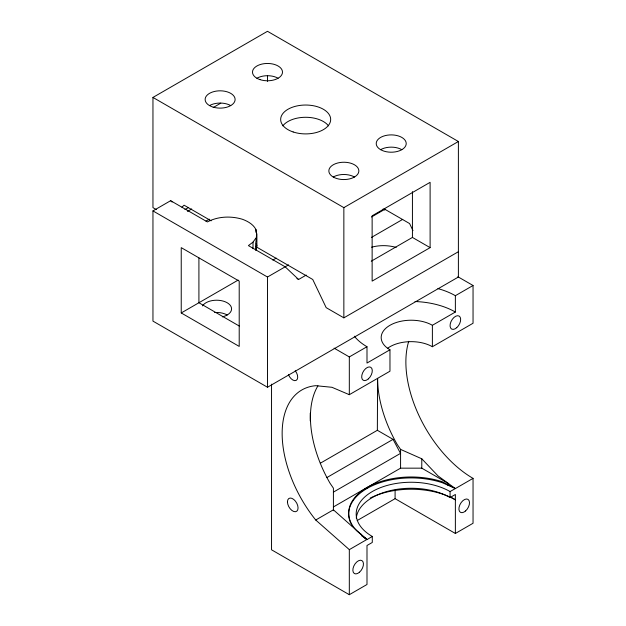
<?xml version="1.0" encoding="UTF-8"?>
<svg xmlns="http://www.w3.org/2000/svg" width="626" height="626" viewBox="0 0 626 626"><rect width="100%" height="100%" fill="white"/><g stroke="black" fill="none" stroke-linecap="round" stroke-linejoin="round"><path stroke-width="0.94" d="M320.316 463.224L377.353 430.289L377.595 378.354A94.988 54.838 60 0 0 397.267 444.554L400.577 449.398L421.783 458.788L437.981 475.893L455.368 488.57L473.045 478.366A94.988 54.838 60 0 1 408.723 341.326M400.577 449.398L400.577 468.162L333.408 506.943M256.895 233.764L256.895 246.01L255.909 250.337C254.633 243.264 257.787 236.237 255.909 229.429C253.092 224.218 247.771 221.252 242.403 219.264C230.947 215.814 218.083 216.299 207.394 221.925L170.632 200.696L152.955 210.907L152.955 321.115L267.49 387.244L458.388 277.028L458.388 141.507L267.49 31.3L152.955 97.429L152.955 207.636L156.328 209.585M306.224 275.08L298.602 279.478L285.166 266.825L248.405 245.603L253.014 242.137L255.909 238.099M181.947 207.19L184.067 205.187L211.158 220.829M350.818 523.336A62.49 36.081 0 0 1 373.135 485.377A62.49 36.081 0 0 1 442.425 482.756L454.899 488.288L442.425 481.817A62.49 36.081 0 0 0 366.993 487.552A62.49 36.081 0 0 0 357.063 531.098L366.993 539.596L372.29 536.451A54.994 31.746 0 0 1 372.29 491.551A54.994 31.746 0 0 1 450.063 491.551L455.368 488.57M213.2 107.547L220.759 103.18M184.944 209.585L188.309 207.636M187.456 211.4L191.689 208.951M205.977 221.111L209.358 219.163M152.955 97.429L343.854 207.636L458.388 141.507M181.235 312.953L239.21 346.421L239.21 281.113L181.235 247.638L181.235 312.953L238.185 280.072M272.842 260.064L276.222 258.115M152.955 210.907L267.49 277.028L288.547 264.876M371.508 216.979L385.053 209.162M371.406 237.45L402.729 219.366M371.257 261.206L412.432 237.434L430.109 247.638L430.109 182.33L372.134 215.798L372.134 281.113L430.109 247.638M256.026 246.73L312.742 279.478L326.177 307.648L343.854 317.851L458.388 251.722M334.096 348.142L349.316 356.93L366.993 346.726A62.49 36.081 0 0 1 354.339 336.201M437.91 288.602A62.49 36.081 0 0 1 455.368 295.699L473.045 285.495L473.045 323.251L432.386 346.726A29.993 17.317 0 0 0 387.729 348.166M455.368 295.699L455.368 312.03L432.386 325.293A29.993 17.317 0 0 0 389.967 325.293A29.993 17.317 0 0 0 389.967 349.785L366.993 363.049L366.993 346.726M372.29 536.451L372.29 542.452L366.993 545.512L366.993 584.496L349.316 594.7L349.316 549.636L315.731 520.018A94.988 54.838 60 0 1 315.731 385.686L331.929 387.291L349.316 394.685L389.967 371.21L389.967 349.785M326.788 477.615L393.058 439.358L400.515 453.38L333.408 492.122M315.731 520.018L333.408 509.814L366.993 539.596M357.211 520.535L395.092 498.672L455.368 533.469L473.045 523.266L473.045 478.366M349.316 549.636L366.993 539.432M356.28 518.164A54.994 31.746 0 0 1 391.61 490.33A54.994 31.746 0 0 1 450.063 497.553L455.368 494.485L455.368 533.469M371.57 247.207C379.575 245.024 388.214 245.165 396.195 247.419M400.577 468.162L421.783 468.162L448.654 483.671L447.77 484.188L447.778 485.127M384.207 208.896L409.6 223.56L412.964 230.603M383.057 209.045L384.732 210.015M457.825 276.708L473.045 285.495M296.92 278.507L298.602 279.478M239.242 326.029L198.911 302.749L198.911 257.904M377.353 430.289L393.058 439.358M451.182 497.38L455.368 499.798A62.49 36.081 0 0 0 370.169 498.085M349.316 594.7L271.543 549.8L271.543 384.137M361.859 535.84L366.617 539.26L361.898 535.699L361.163 534.189M170.632 200.696L172.048 202.034M256.308 243.412L256.895 246.01M450.063 491.551L450.063 497.553M432.386 325.293L432.386 346.726M421.783 458.788L421.783 468.162M412.432 191.619L412.432 237.434M395.092 490.009L395.092 498.672M366.993 487.552L366.993 488.483M349.316 356.93L349.316 394.685M343.854 207.636L343.854 317.851M333.408 510.706L333.408 488.17L330.105 483.335A94.988 54.838 60 0 1 317.945 385.819M310.246 413.183L310.246 420.883M267.49 75.597L267.49 81.411M267.49 277.028L267.49 387.244M255.909 229.429L255.909 232.254M253.014 242.137L253.014 248.725M352.626 526.599A62.49 36.081 0 0 1 351.648 524.971M415.007 301.529A62.49 36.081 0 0 1 455.368 312.03M295.229 370.756A6.996 4.038 60 0 1 296.255 380.334A6.996 4.038 60 0 1 288.469 374.661M202.495 305.911A15.001 8.662 0 0 1 226.956 302.616A15.001 8.662 0 0 1 222.332 316.873M214.632 312.53A15.001 8.662 0 0 1 227.191 314.995M380.616 149.677A15.001 8.662 0 0 0 405.711 145.795A15.001 8.662 0 0 0 387.337 135.185A15.001 8.662 0 0 0 380.616 149.677A15.001 8.662 0 0 1 401.829 149.677M256.887 78.242A15.001 8.662 0 0 1 278.1 78.242M209.522 105.591A15.001 8.662 0 0 0 234.609 101.709A15.001 8.662 0 0 0 216.244 91.106A15.001 8.662 0 0 0 209.522 105.591A15.001 8.662 0 0 1 230.728 105.591M333.243 177.025A15.001 8.662 0 0 0 358.338 173.144A15.001 8.662 0 0 0 339.973 162.533A15.001 8.662 0 0 0 333.243 177.025A15.001 8.662 0 0 1 354.457 177.025M282.835 125.842A24.993 14.429 0 0 1 305.676 117.281A24.993 14.429 0 0 1 328.509 125.842M456.737 327.672A7.496 4.327 -60 0 0 459.116 316.06A7.496 4.327 -60 0 0 450.243 323.924A7.496 4.327 -60 0 0 456.737 327.672M465.58 510.957A7.496 4.327 -60 0 0 467.951 499.345A7.496 4.327 -60 0 0 459.085 507.209A7.496 4.327 -60 0 0 465.58 510.957M359.527 572.187A7.496 4.327 -60 0 0 361.906 560.575A7.496 4.327 -60 0 0 353.033 568.439A7.496 4.327 -60 0 0 359.527 572.187M368.362 378.886A7.496 4.327 -60 0 0 370.741 367.274A7.496 4.327 -60 0 0 361.867 375.138A7.496 4.327 -60 0 0 368.362 378.886M287.451 501.833A7.496 4.327 60 0 0 295.409 511.732A7.496 4.327 60 0 0 295.409 501.129A7.496 4.327 60 0 0 287.451 501.833M259.993 79.619A15.001 8.662 0 0 0 282.49 72.115A15.001 8.662 0 0 0 259.993 64.619A15.001 8.662 0 0 0 259.993 79.619M293.171 131.969A24.993 14.429 0 0 0 330.669 119.472A24.993 14.429 0 0 0 293.171 106.968A24.993 14.429 0 0 0 293.171 131.969"/></g></svg>
